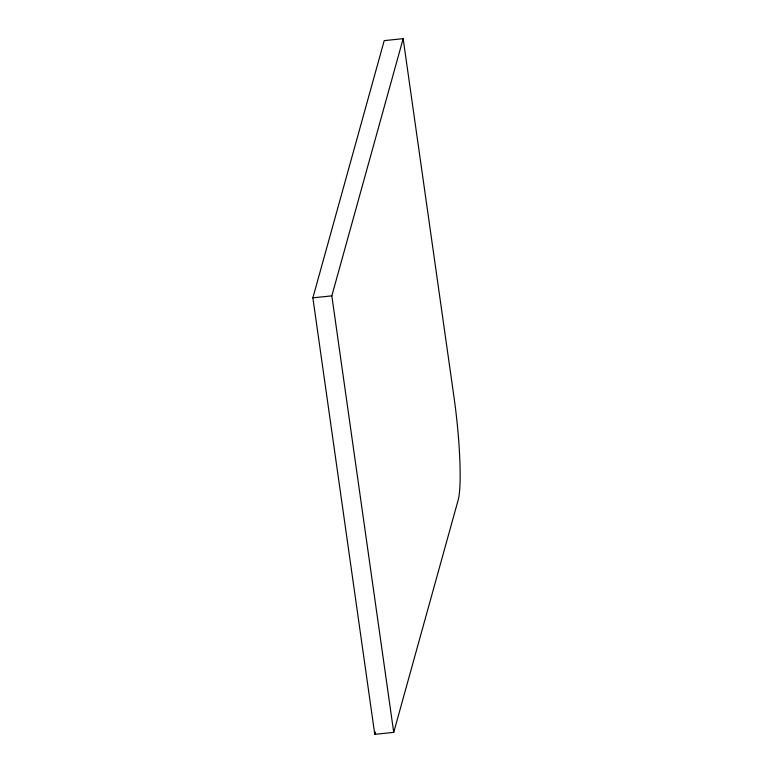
<?xml version="1.0" encoding="UTF-8"?>
<svg xmlns="http://www.w3.org/2000/svg" width="773" height="773" viewBox="0 0 773 773"><rect width="100%" height="100%" fill="white"/><g stroke="black" fill="none" stroke-linecap="round" stroke-linejoin="round"><path stroke-width="1.16" d="M312.872 297.837L384.21 40.631L403.158 38.65L454.002 397.216A82.267 9.885 84 0 1 458.157 500.054L393.728 732.369L374.77 734.35L312.872 297.837L331.83 295.856L403.158 38.65M374.77 734.35L375.417 732.031M331.83 295.856L393.728 732.369"/></g></svg>
